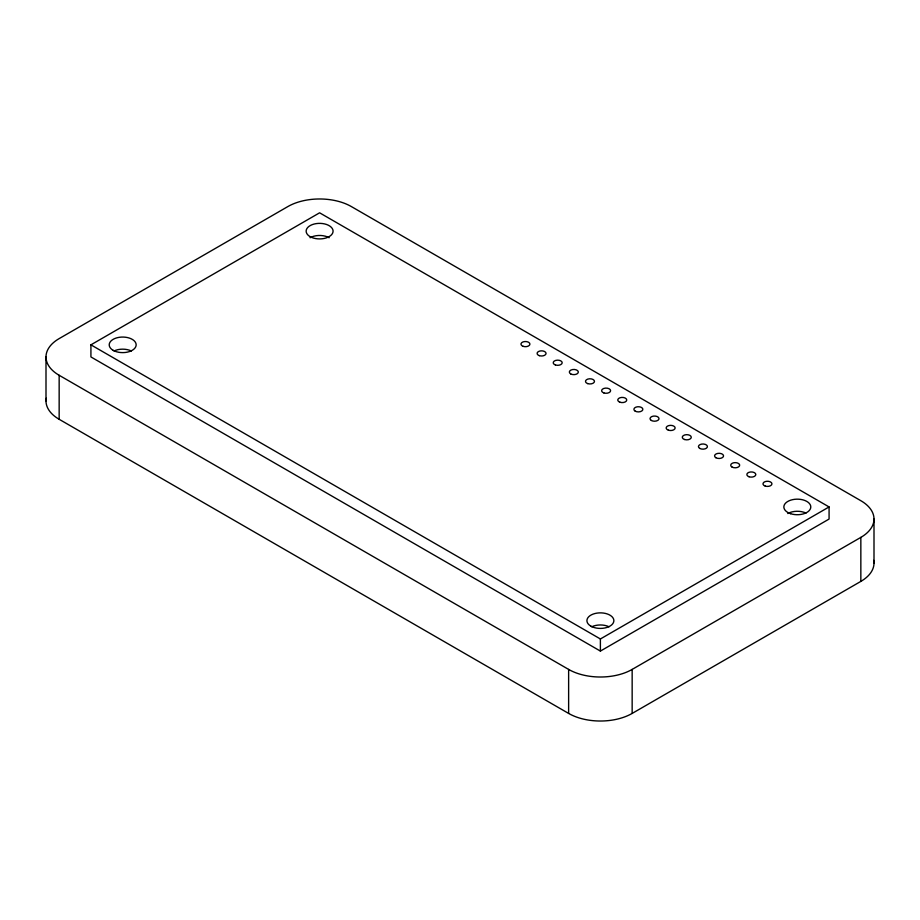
<?xml version="1.0" encoding="UTF-8"?>
<svg xmlns="http://www.w3.org/2000/svg" width="920" height="920" viewBox="0 0 920 920"><rect width="100%" height="100%" fill="white"/><g stroke="black" fill="none" stroke-linecap="round" stroke-linejoin="round"><path stroke-width="1.38" d="M90.919 344.839L319.608 212.808L829.081 506.943L829.081 519.053L600.392 651.084L90.919 356.937L90.919 344.839L600.392 638.974L829.081 506.943M59.156 375.279L568.629 669.415A44.919 25.932 0 0 0 632.155 669.415L860.844 537.384A44.919 25.932 0 0 0 860.844 500.71L351.371 206.574A44.919 25.932 0 0 0 287.845 206.574L59.156 338.606A44.919 25.932 0 0 0 59.156 375.279L59.156 419.29L568.629 713.425A44.919 25.932 0 0 0 632.155 713.425L860.844 581.394A44.919 25.932 0 0 0 873.758 560.349M874 519.053L874 563.063M860.844 537.384L860.844 581.394M632.155 669.415L632.155 713.425M600.392 638.974L600.392 651.084M568.629 669.415L568.629 713.425M46 356.937L46 400.947M59.156 419.29A44.919 25.932 0 0 1 46.241 398.245M114.022 350.98A13.478 7.785 0 0 1 131.341 350.98M310.086 237.739A13.478 7.785 0 0 1 329.141 237.739M591.721 626.784A13.478 7.785 0 0 1 609.051 626.784M787.784 513.544A13.478 7.785 0 0 1 805.977 513.084M790.579 513.682A13.478 7.785 0 0 0 810.796 506.943A13.478 7.785 0 0 0 790.579 500.204A13.478 7.785 0 0 0 790.579 513.682M668.403 430.192A4.497 2.599 0 0 0 675.142 427.949A4.497 2.599 0 0 0 668.403 425.695A4.497 2.599 0 0 0 668.403 430.192M619.999 402.247A4.497 2.599 0 0 0 626.738 399.993A4.497 2.599 0 0 0 619.999 397.75A4.497 2.599 0 0 0 619.999 402.247M555.45 364.975A4.497 2.599 0 0 0 562.189 362.733A4.497 2.599 0 0 0 555.45 360.49A4.497 2.599 0 0 0 555.45 364.975M590.858 626.14A13.478 7.785 0 0 0 613.41 622.656A13.478 7.785 0 0 0 596.907 613.122A13.478 7.785 0 0 0 590.858 626.14M539.316 355.66A4.497 2.599 0 0 0 546.054 353.418A4.497 2.599 0 0 0 539.316 351.175A4.497 2.599 0 0 0 539.316 355.66M310.086 236.647A13.478 7.785 0 0 0 332.626 233.151A13.478 7.785 0 0 0 316.123 223.629A13.478 7.785 0 0 0 310.086 236.647M699.74 448.408A4.497 2.599 0 0 0 707.261 447.246A4.497 2.599 0 0 0 701.753 444.072A4.497 2.599 0 0 0 699.74 448.408M113.148 350.336A13.478 7.785 0 0 0 135.7 346.851A13.478 7.785 0 0 0 119.197 337.318A13.478 7.785 0 0 0 113.148 350.336M603.865 392.932A4.497 2.599 0 0 0 610.604 390.678A4.497 2.599 0 0 0 603.865 388.435A4.497 2.599 0 0 0 603.865 392.932M587.73 383.617A4.497 2.599 0 0 0 594.469 381.363A4.497 2.599 0 0 0 587.73 379.12A4.497 2.599 0 0 0 587.73 383.617M570.664 373.888A4.497 2.599 0 0 0 578.174 372.726A4.497 2.599 0 0 0 572.677 369.541A4.497 2.599 0 0 0 570.664 373.888M523.181 346.346A4.497 2.599 0 0 0 529.92 344.103A4.497 2.599 0 0 0 523.181 341.86A4.497 2.599 0 0 0 523.181 346.346M635.202 411.148A4.497 2.599 0 0 0 642.712 409.986A4.497 2.599 0 0 0 637.215 406.812A4.497 2.599 0 0 0 635.202 411.148M651.337 420.463A4.497 2.599 0 0 0 658.858 419.301A4.497 2.599 0 0 0 653.349 416.127A4.497 2.599 0 0 0 651.337 420.463M684.537 439.507A4.497 2.599 0 0 0 691.276 437.264A4.497 2.599 0 0 0 684.537 435.01A4.497 2.599 0 0 0 684.537 439.507M715.875 457.723A4.497 2.599 0 0 0 723.396 456.561A4.497 2.599 0 0 0 717.887 453.387A4.497 2.599 0 0 0 715.875 457.723M732.009 467.038A4.497 2.599 0 0 0 739.53 465.876A4.497 2.599 0 0 0 734.033 462.702A4.497 2.599 0 0 0 732.009 467.038M749.075 476.767A4.497 2.599 0 0 0 755.814 474.524A4.497 2.599 0 0 0 749.075 472.282A4.497 2.599 0 0 0 749.075 476.767M765.21 486.082A4.497 2.599 0 0 0 771.949 483.839A4.497 2.599 0 0 0 765.21 481.597A4.497 2.599 0 0 0 765.21 486.082"/></g></svg>
